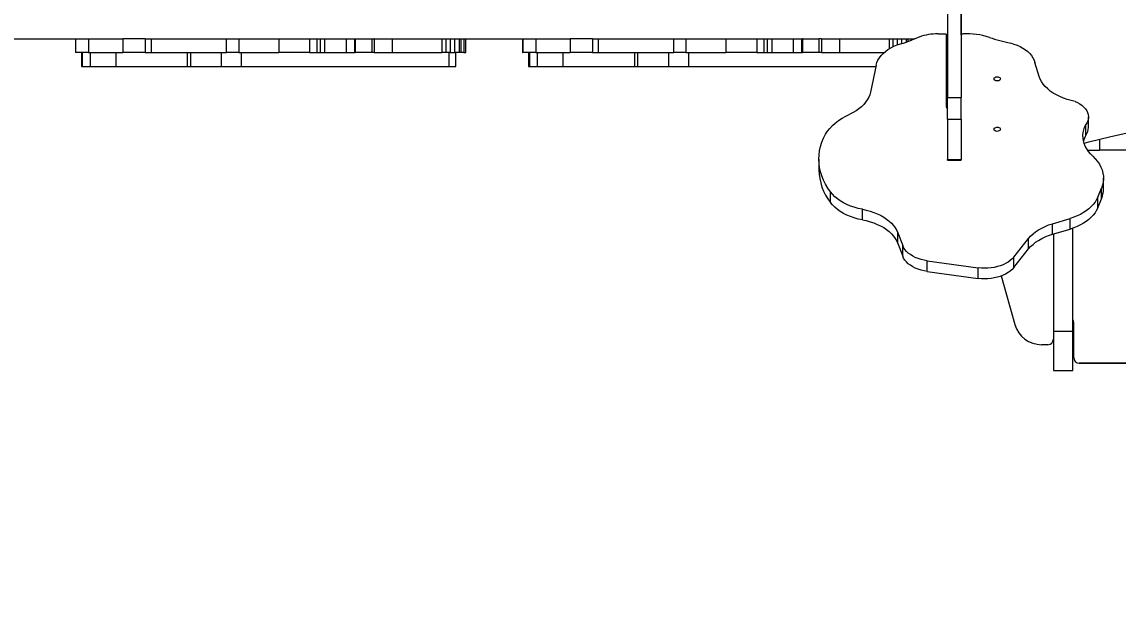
# Model space of a CAD drawing. Header units: millimetres. Extents: x -8422 to 28150, y -6982 to 5510.
# Drawn here: x 18281 to 19471, y 143 to 770 of the extents above; entities that cross this region are included whole.
import ezdxf

# ---------------------------------------------------------------- set-up
doc = ezdxf.new("R2010")
doc.units = ezdxf.units.MM
for name, color, linetype in [('DIKOM_ОБЪЕКТ', 7, 'Continuous'), ('DIKOM_РАЗМЕР_ЗОНА', 7, 'Continuous'), ('DIKOM_РАЗМЕР_ОБЪЕКТА', 7, 'Continuous')]:
    doc.layers.add(name, color=color, linetype=linetype)
doc.styles.add('style1', font='arial.ttf', dxfattribs={"width": 0.8})
doc.dimstyles.new('1-50', dxfattribs={"dimtxt": 300, "dimasz": 200, "dimexe": 100, "dimexo": 0, "dimgap": 100, "dimtad": 1, "dimdec": 0, "dimtxsty": 'style1', "dimcen": 0, "dimclrd": 7, "dimclre": 7, "dimadec": 1, "dimazin": 2, "dimtfac": 1, "dimtdec": 0, "dimtmove": 1, "dimatfit": 3, "dimfxl": 0, "dimlwd": 25, "dimlwe": 18, "dimarcsym": 0})

# ---------------------------------------------------------------- blocks, each defined once
blk = doc.blocks.new('*D15')
at = {"layer": 'Defpoints', "color": 0, "transparency": 16777216}
for p in [(19380.3, 3651.5), (27070.1, 3651.5), (15204.4, -3115.2)]:
    blk.add_point(p, dxfattribs=at)
at = {"layer": 'DIKOM_РАЗМЕР_ОБЪЕКТА', "color": 7, "lineweight": 18, "transparency": 16777216}
for p, q in [((19380.3, 3651.5), (27170.1, 3651.5)), ((15204.4, -3115.2), (27170.1, -3115.2))]:
    blk.add_line(p, q, dxfattribs=at)
at = {"layer": 'DIKOM_РАЗМЕР_ОБЪЕКТА', "color": 7, "lineweight": 25, "transparency": 16777216}
blk.add_line((27070.1, -2915.2), (27070.1, 3451.5), dxfattribs=at)
at = {"layer": 'DIKOM_РАЗМЕР_ОБЪЕКТА', "color": 7, "transparency": 16777216}
for points in [[(27036.8, 3451.5), (27103.5, 3451.5), (27070.1, 3651.5)], [(27036.8, -2915.2), (27103.5, -2915.2), (27070.1, -3115.2)]]:
    blk.add_solid(points, dxfattribs=at)
at = {"layer": 'DIKOM_РАЗМЕР_ОБЪЕКТА', "color": 0, "transparency": 16777216, "insert": (26817, -135.2), "char_height": 300, "attachment_point": 5, "rotation": 90, "style": 'style1'}
blk.add_mtext('6750', dxfattribs=at)
blk = doc.blocks.new('*D16')
at = {"layer": 'Defpoints', "color": 0, "transparency": 16777216}
for p in [(12490, 1388), (23986.6, 1004), (12490, -5796.5)]:
    blk.add_point(p, dxfattribs=at)
at = {"layer": 'DIKOM_РАЗМЕР_ОБЪЕКТА', "color": 7, "lineweight": 18, "transparency": 16777216}
for p, q in [((12490, 1388), (12490, -5896.5)), ((23986.6, 1004), (23986.6, -5896.5))]:
    blk.add_line(p, q, dxfattribs=at)
at = {"layer": 'DIKOM_РАЗМЕР_ОБЪЕКТА', "color": 7, "lineweight": 25, "transparency": 16777216}
blk.add_line((23786.6, -5796.5), (12690, -5796.5), dxfattribs=at)
at = {"layer": 'DIKOM_РАЗМЕР_ОБЪЕКТА', "color": 7, "transparency": 16777216}
for points in [[(12690, -5763.2), (12690, -5829.8), (12490, -5796.5)], [(23786.6, -5763.2), (23786.6, -5829.8), (23986.6, -5796.5)]]:
    blk.add_solid(points, dxfattribs=at)
at = {"layer": 'DIKOM_РАЗМЕР_ОБЪЕКТА', "color": 0, "transparency": 16777216, "insert": (18238.3, -5543.3), "char_height": 300, "attachment_point": 5, "style": 'style1'}
blk.add_mtext('11500', dxfattribs=at)
blk = doc.blocks.new('*D14')
at = {"layer": 'Defpoints', "color": 0, "transparency": 16777216}
for p in [(20684.7, 5148.6), (28049.7, 5148.6), (14575.8, -5055.5)]:
    blk.add_point(p, dxfattribs=at)
at = {"layer": 'DIKOM_РАЗМЕР_ЗОНА', "color": 7, "lineweight": 18, "transparency": 16777216}
for p, q in [((20684.7, 5148.6), (28149.7, 5148.6)), ((14575.8, -5055.5), (28149.7, -5055.5))]:
    blk.add_line(p, q, dxfattribs=at)
at = {"layer": 'DIKOM_РАЗМЕР_ЗОНА', "color": 7, "lineweight": 25, "transparency": 16777216}
blk.add_line((28049.7, -4855.5), (28049.7, 4948.6), dxfattribs=at)
at = {"layer": 'DIKOM_РАЗМЕР_ЗОНА', "color": 7, "transparency": 16777216}
for points in [[(28016.4, 4948.6), (28083, 4948.6), (28049.7, 5148.6)], [(28016.4, -4855.5), (28083, -4855.5), (28049.7, -5055.5)]]:
    blk.add_solid(points, dxfattribs=at)
at = {"layer": 'DIKOM_РАЗМЕР_ЗОНА', "color": 0, "transparency": 16777216, "insert": (27796.5, -63.6), "char_height": 300, "attachment_point": 5, "rotation": 90, "style": 'style1'}
blk.add_mtext('10200', dxfattribs=at)
blk = doc.blocks.new('*D13')
at = {"layer": 'Defpoints', "color": 0, "transparency": 16777216}
for p in [(10490, 1785.1), (25983.1, 460.5), (10490, -6882.5)]:
    blk.add_point(p, dxfattribs=at)
at = {"layer": 'DIKOM_РАЗМЕР_ЗОНА', "color": 7, "lineweight": 18, "transparency": 16777216}
for p, q in [((10490, 1785.1), (10490, -6982.5)), ((25983.1, 460.5), (25983.1, -6982.5))]:
    blk.add_line(p, q, dxfattribs=at)
at = {"layer": 'DIKOM_РАЗМЕР_ЗОНА', "color": 7, "lineweight": 25, "transparency": 16777216}
blk.add_line((25783.1, -6882.5), (10690, -6882.5), dxfattribs=at)
at = {"layer": 'DIKOM_РАЗМЕР_ЗОНА', "color": 7, "transparency": 16777216}
for points in [[(10690, -6849.2), (10690, -6915.8), (10490, -6882.5)], [(25783.1, -6849.2), (25783.1, -6915.8), (25983.1, -6882.5)]]:
    blk.add_solid(points, dxfattribs=at)
at = {"layer": 'DIKOM_РАЗМЕР_ЗОНА', "color": 0, "transparency": 16777216, "insert": (18236.5, -6629.3), "char_height": 300, "attachment_point": 5, "style": 'style1'}
blk.add_mtext('15500', dxfattribs=at)

msp = doc.modelspace()

# ---------------------------------------------------------------- linework, layer by layer
at = {"layer": 'DIKOM_ОБЪЕКТ', "color": 7, "linetype": 'Continuous', "lineweight": 15}
for p, q in [((19300.4, 755.7), (19300.4, 894.1)), ((19285.4, 791.8), (19285.4, 687.7)), ((19300.4, 791.8), (19300.4, 687.7)), ((19300.4, 767.1), (19300.4, 767.1)), ((19300.4, 761.8), (19300.4, 761.8)), ((18199.9, 751.5), (18353.7, 751.5)), ((18339.5, 751.5), (18339.5, 736.5)), ((18339.6, 751.5), (18339.6, 736.5)), ((18353.7, 751.5), (18353.7, 736.5)), ((18353.7, 751.5), (18391, 751.5)), ((18391, 751.5), (18391, 736.5)), ((18415.1, 751.5), (18391, 751.5)), ((18415.1, 751.5), (18415.1, 736.5)), ((18415.1, 751.5), (18421.5, 751.5)), ((18421.5, 751.5), (18421.5, 736.5)), ((18421.5, 751.5), (18474.1, 751.5)), ((18474.1, 751.5), (18603.6, 751.5)), ((18503.4, 736.5), (18503.4, 751.5)), ((18516.7, 751.5), (18516.7, 736.5)), ((18560.1, 751.5), (18560.1, 736.5)), ((18593.5, 751.5), (18593.5, 736.5)), ((18601.3, 751.5), (18601.3, 736.5)), ((18601.3, 751.5), (18601.3, 736.5)), ((18603.6, 751.5), (18604.8, 751.5)), ((18604.8, 751.5), (18604.8, 736.5)), ((18604.8, 751.5), (18609.8, 751.5)), ((18609.8, 751.5), (18609.8, 736.5)), ((18609.8, 751.5), (18633.1, 751.5)), ((18633.1, 751.5), (18633.1, 736.5)), ((18633.1, 751.5), (18640.3, 751.5)), ((18640.3, 751.5), (18663.2, 751.5)), ((18642.1, 751.5), (18642.1, 736.5)), ((18643, 751.5), (18643, 736.5)), ((18660.9, 751.5), (18660.9, 736.5)), ((18663.6, 751.5), (18663.2, 751.5)), ((18663.6, 751.5), (18663.6, 736.5)), ((18663.6, 751.5), (18683.2, 751.5)), ((18683.2, 751.5), (18683.2, 736.5)), ((18683.2, 751.5), (18712.4, 751.5)), ((18712.4, 751.5), (18840.6, 751.5)), ((18737, 751.5), (18737, 736.5)), ((18741.1, 751.5), (18741.1, 736.5)), ((18745.9, 751.5), (18745.9, 736.5)), ((18750.6, 751.5), (18750.6, 736.5)), ((18755.6, 751.5), (18755.6, 736.5)), ((18757.4, 751.5), (18757.4, 736.5)), ((18760.9, 751.5), (18760.9, 736.5)), ((18762.8, 736.5), (18762.8, 751.5)), ((18824.6, 751.5), (18824.6, 736.5)), ((18824.7, 751.5), (18824.7, 736.5)), ((18838.8, 751.5), (18838.8, 736.5)), ((18840.6, 751.5), (18876.1, 751.5)), ((18876.1, 751.5), (18876.1, 736.5)), ((18900.2, 751.5), (18876.1, 751.5)), ((18900.2, 751.5), (18900.2, 736.5)), ((18900.2, 751.5), (18906.6, 751.5)), ((18906.6, 751.5), (18906.6, 736.5)), ((18906.6, 751.5), (18959.2, 751.5)), ((18959.2, 751.5), (19086.6, 751.5)), ((18988.5, 736.5), (18988.5, 751.5)), ((19001.8, 751.5), (19001.8, 736.5)), ((19045.2, 751.5), (19045.2, 736.5)), ((19078.5, 751.5), (19078.5, 736.5)), ((19086.4, 751.5), (19086.4, 736.5)), ((19086.4, 751.5), (19086.4, 736.5)), ((19086.6, 751.5), (19089.8, 751.5)), ((19089.8, 751.5), (19089.8, 736.5)), ((19089.8, 751.5), (19094.9, 751.5)), ((19094.9, 751.5), (19094.9, 736.5)), ((19094.9, 751.5), (19118.2, 751.5)), ((19118.2, 751.5), (19118.2, 736.5)), ((19118.2, 751.5), (19127.2, 751.5)), ((19127.2, 751.5), (19127.2, 736.5)), ((19127.2, 751.5), (19128.1, 751.5)), ((19128.1, 751.5), (19128.1, 736.5)), ((19128.9, 751.5), (19128.1, 751.5)), ((19128.9, 751.5), (19146, 751.5)), ((19146, 751.5), (19146, 736.5)), ((19148.7, 751.5), (19146, 751.5)), ((19148.7, 751.5), (19148.7, 736.5)), ((19148.7, 751.5), (19168.3, 751.5)), ((19168.3, 751.5), (19168.3, 736.5)), ((19168.3, 751.5), (19218.1, 751.5)), ((19218.1, 751.5), (19250.2, 751.5)), ((19222.1, 751.5), (19222.1, 740.5)), ((19226.2, 751.5), (19226.2, 742.8)), ((19231, 751.5), (19231, 744.8)), ((19235.7, 751.5), (19235.7, 746.3)), ((19240.6, 751.5), (19240.6, 747.7)), ((19242.5, 751.5), (19242.5, 748.4)), ((19246, 751.5), (19246, 749.7)), ((19254.8, 753.3), (19246.6, 750)), ((19247.9, 750.5), (19247.9, 751.5)), ((19275.3, 756.9), (19282.4, 756.9)), ((19284.4, 677.4), (19284.4, 755.6)), ((19284.4, 751.5), (19285.4, 751.5)), ((18339.5, 736.5), (18339.6, 736.5)), ((18353.7, 736.5), (18339.6, 736.5)), ((18346, 736.5), (18346, 721.5)), ((18346.9, 736.5), (18346.9, 721.5)), ((18353.7, 736.5), (18391, 736.5)), ((18355.3, 736.5), (18355.3, 721.5)), ((18383.1, 736.5), (18383.1, 721.5)), ((18415.1, 736.5), (18391, 736.5)), ((18415.1, 736.5), (18421.5, 736.5)), ((18421.5, 736.5), (18503.4, 736.5)), ((18460.7, 736.5), (18460.7, 721.5)), ((18464.3, 736.5), (18464.3, 721.5)), ((18497.6, 736.5), (18497.6, 721.5)), ((18516.7, 736.5), (18503.4, 736.5)), ((18516.7, 736.5), (18560.1, 736.5)), ((18519.3, 736.5), (18519.3, 721.5)), ((18593.5, 736.5), (18560.1, 736.5)), ((18593.5, 736.5), (18601.3, 736.5)), ((18601.3, 736.5), (18604.8, 736.5)), ((18604.8, 736.5), (18609.8, 736.5)), ((18609.8, 736.5), (18633.1, 736.5)), ((18633.1, 736.5), (18642.1, 736.5)), ((18642.1, 736.5), (18643, 736.5)), ((18660.9, 736.5), (18643, 736.5)), ((18663.6, 736.5), (18660.9, 736.5)), ((18663.6, 736.5), (18683.2, 736.5)), ((18683.2, 736.5), (18737, 736.5)), ((18741.1, 736.5), (18737, 736.5)), ((18745.9, 736.5), (18741.1, 736.5)), ((18744.5, 736.5), (18744.5, 721.5)), ((18745.9, 736.5), (18750.6, 736.5)), ((18755.6, 736.5), (18750.6, 736.5)), ((18752.1, 721.5), (18752.1, 736.5)), ((18757.4, 736.5), (18755.6, 736.5)), ((18760.9, 736.5), (18757.4, 736.5)), ((18760.9, 736.5), (18762.8, 736.5)), ((18824.6, 736.5), (18824.7, 736.5)), ((18838.8, 736.5), (18824.7, 736.5)), ((18831.1, 736.5), (18831.1, 721.5)), ((18832, 736.5), (18832, 721.5)), ((18838.8, 736.5), (18876.1, 736.5)), ((18840.4, 736.5), (18840.4, 721.5)), ((18868.2, 736.5), (18868.2, 721.5)), ((18900.2, 736.5), (18876.1, 736.5)), ((18900.2, 736.5), (18906.6, 736.5)), ((18906.6, 736.5), (18988.5, 736.5)), ((18945.8, 736.5), (18945.8, 721.5)), ((18949.3, 736.5), (18949.3, 721.5)), ((18982.7, 736.5), (18982.7, 721.5)), ((19001.8, 736.5), (18988.5, 736.5)), ((19001.8, 736.5), (19045.2, 736.5)), ((19004.4, 736.5), (19004.4, 721.5)), ((19078.5, 736.5), (19045.2, 736.5)), ((19078.5, 736.5), (19086.4, 736.5)), ((19086.4, 736.5), (19089.8, 736.5)), ((19089.8, 736.5), (19094.9, 736.5)), ((19094.9, 736.5), (19118.2, 736.5)), ((19118.2, 736.5), (19127.2, 736.5)), ((19127.2, 736.5), (19128.1, 736.5)), ((19146, 736.5), (19128.1, 736.5)), ((19148.7, 736.5), (19146, 736.5)), ((19148.7, 736.5), (19168.3, 736.5)), ((19168.3, 736.5), (19216.7, 736.5)), ((19384.8, 710.7), (19380.4, 725.9)), ((18346, 721.5), (18346.9, 721.5)), ((18346.9, 721.5), (18355.3, 721.5)), ((18355.3, 721.5), (18383.1, 721.5)), ((18383.1, 721.5), (18460.7, 721.5)), ((18460.7, 721.5), (18464.3, 721.5)), ((18464.3, 721.5), (18497.6, 721.5)), ((18497.6, 721.5), (18519.3, 721.5)), ((18519.3, 721.5), (18744.5, 721.5)), ((18744.5, 721.5), (18752.1, 721.5)), ((18831.1, 721.5), (18832, 721.5)), ((18832, 721.5), (18840.4, 721.5)), ((18840.4, 721.5), (18868.2, 721.5)), ((18868.2, 721.5), (18945.8, 721.5)), ((18945.8, 721.5), (18949.3, 721.5)), ((18949.3, 721.5), (18982.7, 721.5)), ((18982.7, 721.5), (19004.4, 721.5)), ((19004.4, 721.5), (19207.9, 721.5)), ((19208.2, 722.9), (19202, 693.6)), ((19285.4, 687.7), (19300.4, 687.7)), ((19285.4, 664.1), (19285.4, 687.7)), ((19300.4, 664.1), (19300.4, 687.7)), ((19438.4, 655.1), (19438.4, 666.6)), ((19285.4, 664.1), (19300.4, 664.1)), ((19285.4, 664.1), (19285.4, 620.6)), ((19300.4, 664.1), (19300.4, 620.6)), ((19435.6, 646.9), (19435.6, 658.4)), ((19450.4, 642.3), (19450.4, 630.5)), ((19437.5, 630.5), (19450.4, 630.5)), ((19505.7, 630.5), (19450.4, 630.5)), ((19146, 620.7), (19146, 609.2)), ((19285.4, 620.6), (19300.4, 620.6)), ((19285.4, 619.9), (19285.4, 620.6)), ((19285.4, 619.9), (19300.4, 619.9)), ((19300.4, 619.9), (19300.4, 620.6)), ((19454.7, 588.6), (19454.7, 600.1)), ((19158.4, 573.8), (19158.4, 585.3)), ((19448.5, 579.6), (19452.6, 589.4)), ((19452.6, 577.9), (19452.6, 589.4)), ((19448.5, 568.1), (19448.5, 579.6)), ((19448.5, 568.1), (19452.6, 577.9)), ((19193.2, 555), (19193.2, 566.5)), ((19399.3, 550.8), (19418.5, 556.5)), ((19399.3, 539.3), (19399.3, 550.8)), ((19418.5, 545), (19418.5, 556.5)), ((19231.7, 540.8), (19236.9, 527.2)), ((19231.7, 529.3), (19231.7, 540.8)), ((19399.3, 539.3), (19418.5, 545)), ((19400.4, 539.6), (19400.4, 434.1)), ((19421.4, 434.1), (19421.4, 546)), ((19231.7, 529.3), (19236.9, 515.7)), ((19236.9, 515.7), (19236.9, 527.2)), ((19357.3, 514.6), (19373.5, 534.9)), ((19357.3, 503.2), (19373.5, 523.4)), ((19373.5, 523.4), (19373.5, 534.9)), ((19357.3, 503.2), (19357.3, 514.6)), ((19263.6, 510.5), (19318.9, 502.9)), ((19263.6, 499), (19263.6, 510.5)), ((19318.9, 491.4), (19318.9, 502.9)), ((19263.6, 499), (19318.9, 491.4)), ((19343.9, 494.1), (19358.7, 441.4)), ((19422.4, 405.5), (19422.4, 443.5)), ((19400.4, 434.1), (19421.4, 434.1)), ((19400.4, 434.1), (19400.4, 391.5)), ((19421.4, 391.5), (19421.4, 434.1)), ((19394.4, 419.5), (19387.6, 419.5)), ((19428.4, 399.5), (20071.9, 399.5)), ((20071.9, 399.5), (19428.4, 399.5)), ((19400.4, 391.5), (19421.4, 391.5))]:
    msp.add_line(p, q, dxfattribs=at)
at = {"layer": 'DIKOM_ОБЪЕКТ', "color": 7, "linetype": 'Continuous', "lineweight": 15, "flags": 128}
for points in [[(19282.4, 756.9), (19282.8, 756.9), (19283.2, 756.8), (19283.5, 756.7), (19283.8, 756.6), (19284.1, 756.4), (19284.3, 756.1), (19284.4, 755.9), (19284.4, 755.6)], [(19300.4, 755.7), (19300.5, 755.9), (19300.6, 756.2), (19300.7, 756.4), (19301, 756.6), (19301.3, 756.7), (19301.6, 756.9), (19302, 756.9), (19302.3, 757)], [(19208.2, 722.9), (19209, 725.6), (19210.1, 728.2), (19211.6, 730.8), (19213.5, 733.2), (19215.6, 735.5), (19218.1, 737.7), (19220.9, 739.7), (19224, 741.6), (19227.3, 743.3), (19230.9, 744.8), (19234.6, 746)], [(19354, 746.9), (19357.6, 745.8), (19361, 744.5), (19364.3, 743), (19367.3, 741.4), (19370, 739.5), (19372.5, 737.5), (19374.7, 735.4), (19376.6, 733.2), (19378.2, 730.8), (19379.4, 728.4), (19380.4, 725.9)], [(19342.9, 707.9), (19342.7, 707.2), (19342.2, 706.5), (19341.3, 706), (19340.3, 705.7), (19339.1, 705.7), (19338, 705.8), (19337.1, 706.3), (19336.3, 706.8), (19336, 707.5), (19336, 708.3), (19336.3, 709), (19337.1, 709.6), (19338, 710), (19339.1, 710.2), (19340.3, 710.1), (19341.3, 709.8), (19342.2, 709.3), (19342.7, 708.6), (19342.9, 707.9)], [(19423.9, 683.5), (19419.5, 684.5), (19415.2, 685.7), (19411.2, 687.1), (19407.3, 688.8), (19403.6, 690.6), (19400.2, 692.6), (19397, 694.8), (19394.2, 697.2), (19391.6, 699.7), (19389.4, 702.3), (19387.5, 705), (19386, 707.8), (19384.8, 710.7)], [(19202, 693.6), (19201.2, 690.8), (19200, 688), (19198.5, 685.3), (19196.7, 682.7), (19194.6, 680.1), (19192.1, 677.7), (19189.3, 675.5), (19186.3, 673.4), (19183, 671.4), (19179.4, 669.6)], [(19433.6, 638.2), (19438.7, 639.5), (19461.1, 644.9), (19483.6, 650.1), (19506.2, 655.1), (19528.9, 659.8), (19551.8, 664.3), (19574.7, 668.5), (19597.7, 672.5), (19620.8, 676.2), (19643.9, 679.7), (19667.2, 683), (19690.5, 686), (19713.8, 688.8), (19737.2, 691.3), (19760.7, 693.6), (19784.2, 695.6), (19807.8, 697.4), (19831.3, 698.9)], [(19423.9, 683.5), (19426.7, 682.2), (19429.2, 680.8), (19431.5, 679.1), (19433.5, 677.3), (19435.2, 675.4), (19436.5, 673.4), (19437.5, 671.3), (19438.1, 669.2), (19438.4, 667), (19438.3, 664.8), (19437.8, 662.6), (19436.9, 660.5), (19435.6, 658.4)], [(19153.2, 647.9), (19155.3, 651.1), (19157.8, 654.2), (19160.6, 657.2), (19163.8, 660), (19167.3, 662.7), (19171.1, 665.2), (19175.1, 667.5), (19179.4, 669.6)], [(19342.9, 653.3), (19342.7, 652.5), (19342.2, 651.9), (19341.3, 651.4), (19340.3, 651.1), (19339.1, 651), (19338, 651.2), (19337.1, 651.6), (19336.3, 652.2), (19336, 652.9), (19336, 653.6), (19336.3, 654.3), (19337.1, 654.9), (19338, 655.3), (19339.1, 655.5), (19340.3, 655.5), (19341.3, 655.2), (19342.2, 654.7), (19342.7, 654), (19342.9, 653.3)], [(19443.1, 624.1), (19440.5, 626.7), (19438.3, 629.3), (19436.5, 632), (19434.9, 634.9), (19433.8, 637.8), (19432.9, 640.7), (19432.5, 643.7), (19432.4, 646.7), (19432.7, 649.7), (19433.3, 652.6), (19434.3, 655.6), (19435.6, 658.4)], [(19158.4, 585.3), (19155.5, 589.5), (19153, 593.8), (19150.9, 598.2), (19149.1, 602.7), (19147.7, 607.2), (19146.7, 611.7), (19146.2, 616.3), (19146, 620.9), (19146.2, 625.5), (19146.8, 630), (19147.8, 634.6), (19149.2, 639.1), (19151, 643.5), (19153.2, 647.9)], [(19443.1, 624.1), (19445.8, 621.3), (19448.2, 618.4), (19450.3, 615.4), (19452, 612.3), (19453.2, 609.1), (19454.1, 605.8), (19454.6, 602.5), (19454.7, 599.2), (19454.4, 595.9), (19453.7, 592.7), (19452.6, 589.4)], [(19193.2, 566.5), (19188.7, 567.4), (19184.4, 568.6), (19180.3, 570), (19176.3, 571.6), (19172.6, 573.5), (19169.1, 575.5), (19166, 577.7), (19163.1, 580.1), (19160.6, 582.7), (19158.4, 585.3)], [(19193.2, 555), (19188.7, 555.9), (19184.4, 557.1), (19180.3, 558.5), (19176.3, 560.1), (19172.6, 562), (19169.1, 564), (19166, 566.2), (19163.1, 568.6), (19160.6, 571.2), (19158.4, 573.8)], [(19448.5, 579.6), (19447.3, 576.9), (19445.6, 574.2), (19443.7, 571.7), (19441.4, 569.3), (19438.9, 567), (19436.1, 564.8), (19433, 562.8), (19429.7, 560.9), (19426.1, 559.3), (19422.4, 557.8), (19418.5, 556.5)], [(19193.2, 566.5), (19197.4, 565.6), (19201.6, 564.5), (19205.5, 563.1), (19209.3, 561.6), (19212.9, 559.9), (19216.3, 558), (19219.4, 555.9), (19222.2, 553.7), (19224.8, 551.3), (19227, 548.8), (19228.9, 546.2), (19230.5, 543.5), (19231.7, 540.8)], [(19448.5, 568.1), (19447.3, 565.4), (19445.6, 562.7), (19443.7, 560.2), (19441.4, 557.8), (19438.9, 555.5), (19436.1, 553.3), (19433, 551.3), (19429.7, 549.5), (19426.1, 547.8), (19422.4, 546.3), (19418.5, 545)], [(19193.2, 555), (19197.4, 554.1), (19201.6, 553), (19205.5, 551.6), (19209.3, 550.1), (19212.9, 548.4), (19216.3, 546.5), (19219.4, 544.4), (19222.2, 542.2), (19224.8, 539.8), (19227, 537.3), (19228.9, 534.7), (19230.5, 532), (19231.7, 529.3)], [(19373.5, 534.9), (19375.7, 537.4), (19378.3, 539.8), (19381.1, 542.1), (19384.3, 544.2), (19387.7, 546.1), (19391.4, 547.9), (19395.2, 549.4), (19399.3, 550.8)], [(19373.5, 523.4), (19375.7, 525.9), (19378.3, 528.3), (19381.1, 530.6), (19384.3, 532.7), (19387.7, 534.7), (19391.4, 536.4), (19395.2, 538), (19399.3, 539.3)], [(19263.6, 510.5), (19260.1, 511.1), (19256.8, 511.9), (19253.6, 512.9), (19250.6, 514.1), (19247.8, 515.6), (19245.2, 517.2), (19242.9, 518.9), (19240.9, 520.8), (19239.2, 522.8), (19237.9, 525), (19236.9, 527.2)], [(19263.6, 499), (19260.1, 499.6), (19256.8, 500.4), (19253.6, 501.4), (19250.6, 502.7), (19247.8, 504.1), (19245.2, 505.7), (19242.9, 507.4), (19240.9, 509.3), (19239.2, 511.4), (19237.9, 513.5), (19236.9, 515.7)], [(19357.3, 514.6), (19355.5, 512.7), (19353.5, 510.9), (19351.2, 509.2), (19348.6, 507.6), (19345.8, 506.3), (19342.8, 505.1), (19339.6, 504.2), (19336.3, 503.4), (19332.9, 502.9), (19329.4, 502.5), (19325.9, 502.4), (19322.4, 502.6), (19318.9, 502.9)], [(19357.3, 503.2), (19355.5, 501.2), (19353.5, 499.4), (19351.2, 497.7), (19348.6, 496.2), (19345.8, 494.8), (19342.8, 493.6), (19339.6, 492.7), (19336.3, 491.9), (19332.9, 491.4), (19329.4, 491), (19325.9, 490.9), (19322.4, 491.1), (19318.9, 491.4)]]:
    msp.add_lwpolyline(points, dxfattribs=at)
at = {"layer": 'DIKOM_ОБЪЕКТ', "color": 7, "linetype": 'Continuous', "lineweight": 15}
for centre, radius, start, end in [((19216.1, 823.1), 79.3, 283.4783, 292.6159), ((19275.6, 694.1), 62.8, 90.3356, 109.4027), ((19304.9, 668.9), 88.1, 72.7514, 91.6367), ((19383.8, 904.9), 160.8, 250.8218, 259.3297), ((19287.4, 677.5), 2.99, 181.9544, 228.306), ((19424.2, 655.3), 14.2, 323.7767, 359.2041), ((19459.7, 633.8), 27.4, 151.3312, 166.4879), ((19205.5, 610.2), 59.5, 180.9361, 217.6886), ((19426.6, 588.7), 28.1, 337.4816, 359.8472), ((19387.6, 449.5), 30, 195.6422, 270), ((19387.6, 449.5), 30, 195.6422, 270), ((19416.4, 443.5), 6, 0, 33.5573), ((19416.4, 443.5), 6, 0, 33.5573), ((19394.4, 425.5), 6, 270, 0), ((19394.4, 425.5), 6, 270, 0), ((19428.4, 405.5), 6, 180, 270), ((19428.4, 405.5), 6, 180, 270)]:
    msp.add_arc(centre, radius, start, end, dxfattribs=at)

# ---------------------------------------------------------------- dimensions: what is measured, and where the dimension line sits
at = {"layer": 'DIKOM_РАЗМЕР_ЗОНА'}
dim = msp.add_linear_dim(base=(28049.7, 5148.6), p1=(14575.8, -5055.5), p2=(20684.7, 5148.6), angle=270, text='10200', dimstyle='1-50', override={"dimscale": 1, "dimtix": 0, "dimtofl": 1, "dimtmove": 1, "dimatfit": 3}, dxfattribs=at)
dim.commit()
dim.dimension.update_dxf_attribs({"geometry": '*D14', "text_midpoint": (28049.7, -63.6), "dimtype": 160})
dim = msp.add_linear_dim(base=(10490, -6882.5), p1=(25983.1, 460.5), p2=(10490, 1785.1), angle=180, text='15500', dimstyle='1-50', dxfattribs=at)
dim.commit()
dim.dimension.update_dxf_attribs({"geometry": '*D13', "text_midpoint": (18236.5, -6882.5), "dimtype": 160})
at = {"layer": 'DIKOM_РАЗМЕР_ОБЪЕКТА'}
dim = msp.add_linear_dim(base=(27070.1, 3651.5), p1=(15204.4, -3115.2), p2=(19380.3, 3651.5), angle=270, text='6750', dimstyle='1-50', override={"dimscale": 1, "dimtix": 0, "dimtofl": 1, "dimtmove": 1, "dimatfit": 3}, dxfattribs=at)
dim.commit()
dim.dimension.update_dxf_attribs({"geometry": '*D15', "text_midpoint": (27070.1, -135.2), "dimtype": 160})
dim = msp.add_linear_dim(base=(12490, -5796.5), p1=(23986.6, 1004), p2=(12490, 1388), angle=180, text='11500', dimstyle='1-50', dxfattribs=at)
dim.commit()
dim.dimension.update_dxf_attribs({"geometry": '*D16', "text_midpoint": (18238.3, -5796.5), "dimtype": 160})

doc.saveas('drawing.dxf')
